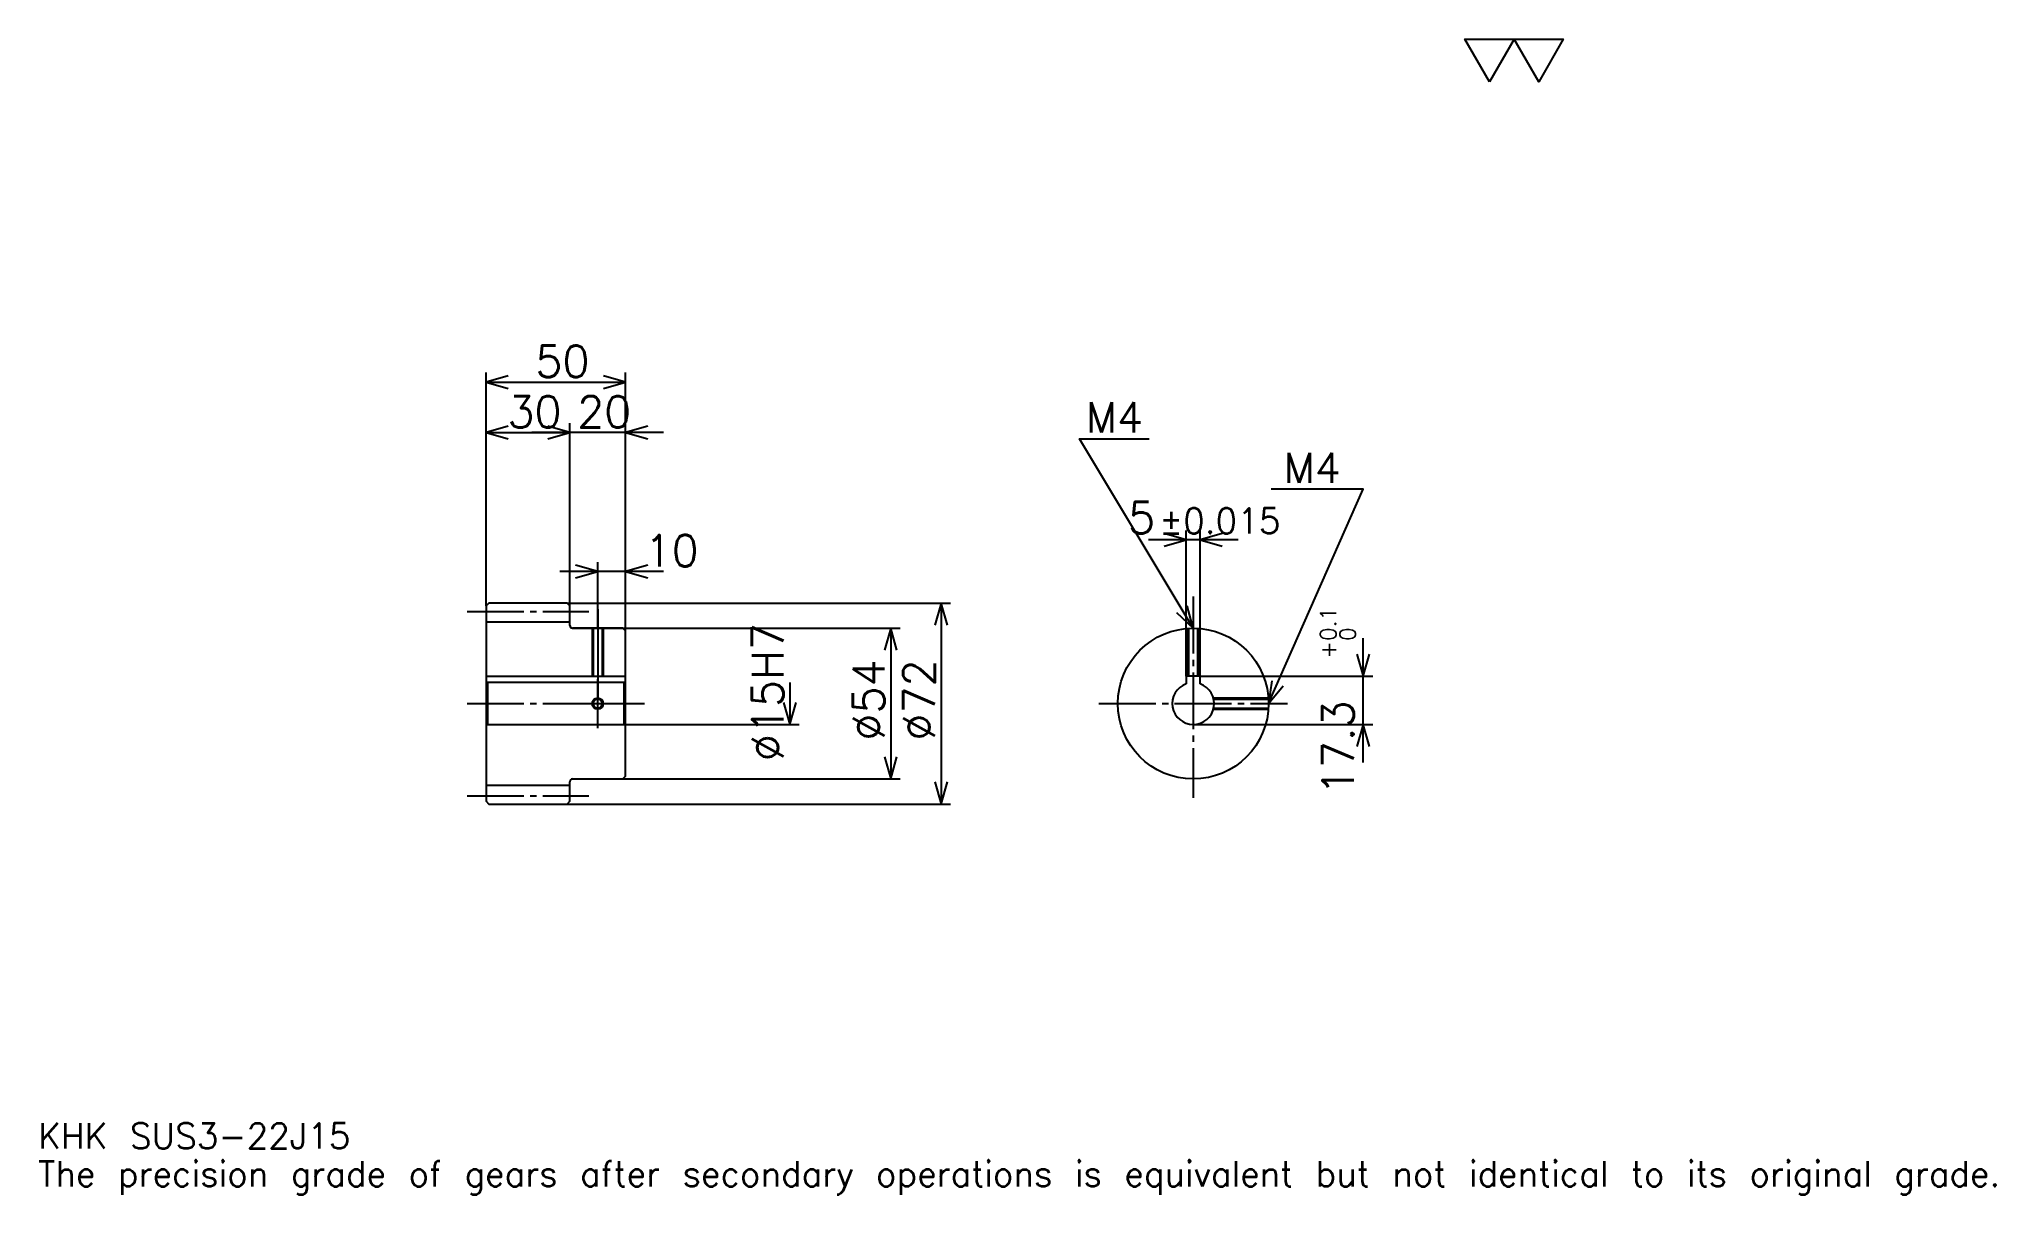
# Model space of a CAD drawing. Extents: x 23 to 724, y 8 to 422.
import ezdxf

# ---------------------------------------------------------------- set-up
doc = ezdxf.new("R2010")
doc.units = 0
doc.linetypes.add('DASHDOT', pattern=[27.130436, 20.347826, -2.26087, 2.26087, -2.26087])
doc.layers.get('0').update_dxf_attribs({"linetype": 'CONTINUOUS'})
doc.layers.add('DASHDOT', color=6, linetype='DASHDOT')
doc.styles.add('KANJI', font='TXT', dxfattribs={"bigfont": 'BIGFONT'})

msp = doc.modelspace()

# ---------------------------------------------------------------- linework, layer by layer
at = {"color": 5}
for p, q in [((183.130447, 220.260864), (183.130447, 302.782593)), ((233.130447, 220.260864), (233.130447, 302.782593)), ((183.130447, 299.391296), (233.130447, 299.391296)), ((183.130447, 281.304352), (213.130447, 281.304352)), ((246.695663, 281.304352), (199.565231, 281.304352)), ((213.130447, 220.260864), (213.130447, 284.695648)), ((433.978271, 194.060867), (433.978271, 246.304352)), ((438.978271, 194.060867), (438.978271, 246.304352)), ((452.543518, 242.91304), (420.413055, 242.91304)), ((246.695663, 231.565216), (209.565231, 231.565216)), ((223.130447, 220.260864), (223.130447, 234.956512)), ((183.130447, 219.260864), (183.130447, 220.260864)), ((212.130447, 220.260864), (233.130447, 220.260864)), ((213.130447, 219.260864), (213.130447, 220.260864)), ((223.130447, 211.260864), (223.130447, 220.260864)), ((223.130447, 211.260864), (223.130447, 220.260864)), ((233.130447, 220.260864), (349.565247, 220.260864)), ((233.130447, 210.260864), (233.130447, 220.260864)), ((346.17395, 220.260864), (346.17395, 148.260864)), ((214.130447, 211.260864), (233.130447, 211.260864)), ((233.130447, 211.260864), (331.478271, 211.260864)), ((328.086975, 211.260864), (328.086975, 157.260864)), ((497.391296, 163.195648), (497.391296, 207.626083)), ((291.913055, 191.760864), (291.913055, 176.760864)), ((438.978271, 194.060867), (500.782593, 194.060867)), ((233.130447, 176.760864), (295.304352, 176.760864)), ((436.478271, 176.760864), (500.782593, 176.760864)), ((214.130447, 157.260864), (233.130447, 157.260864)), ((233.130447, 157.260864), (331.478271, 157.260864)), ((212.130447, 148.260864), (233.130447, 148.260864)), ((233.130447, 148.260864), (349.565247, 148.260864))]:
    msp.add_line(p, q, dxfattribs=at)
at = {"color": 4}
for p, q in [((183.130447, 213.510864), (213.130447, 213.510864)), ((183.130447, 194.060867), (233.130447, 194.060867)), ((183.630447, 191.760864), (183.630447, 176.760864)), ((232.630447, 191.760864), (233.130447, 192.260864)), ((232.630447, 176.760864), (233.130447, 176.260864)), ((183.130447, 155.010864), (213.130447, 155.010864))]:
    msp.add_line(p, q, dxfattribs=at)
at = {"color": 7}
msp.add_lwpolyline([(542.608704, 406.956512), (533.791321, 422.23999), (569.060852, 422.23999), (560.243469, 406.956512), (551.426086, 422.23999), (542.608704, 406.956512)], dxfattribs=at)
at = {"color": 5}
for points in [[(191.043488, 301.652161), (183.130447, 299.391296), (191.043488, 297.130432)], [(225.217407, 297.130432), (233.130447, 299.391296), (225.217407, 301.652161)], [(191.043488, 283.565216), (183.130447, 281.304352), (191.043488, 279.043457)], [(205.217407, 279.043457), (213.130447, 281.304352), (205.217407, 283.565216)], [(205.217407, 279.043457), (213.130447, 281.304352), (205.217407, 283.565216)], [(241.043488, 283.565216), (233.130447, 281.304352), (241.043488, 279.043457)], [(436.478271, 211.260864), (395.782623, 279.086945), (420.652191, 279.086945)], [(463.478271, 184.260864), (497.391296, 261), (464.382629, 261)], [(426.065247, 240.652176), (433.978271, 242.91304), (426.065247, 245.173904)], [(446.891296, 245.173904), (438.978271, 242.91304), (446.891296, 240.652176)], [(215.217407, 229.304352), (223.130447, 231.565216), (215.217407, 233.82608)], [(241.043488, 233.82608), (233.130447, 231.565216), (241.043488, 229.304352)], [(348.434814, 212.347824), (346.17395, 220.260864), (343.913086, 212.347824)], [(430.468384, 216.883026), (436.478271, 211.260864), (434.345703, 219.209442)], [(330.347839, 203.347824), (328.086975, 211.260864), (325.826111, 203.347824)], [(495.130432, 201.973907), (497.391296, 194.060867), (499.652161, 201.973907)], [(464.608887, 192.412521), (463.478271, 184.260864), (468.744812, 190.584763)], [(289.652191, 184.673904), (291.913055, 176.760864), (294.17392, 184.673904)], [(499.652161, 168.847824), (497.391296, 176.760864), (495.130432, 168.847824)], [(325.826111, 165.173904), (328.086975, 157.260864), (330.347839, 165.173904)], [(343.913086, 156.173904), (346.17395, 148.260864), (348.434814, 156.173904)]]:
    msp.add_lwpolyline(points, dxfattribs=at)
at = {"color": 4}
for points in [[(213.130447, 212.260864), (213.130447, 219.260864), (212.130447, 220.260864), (184.130447, 220.260864), (183.130447, 219.260864), (183.130447, 176.260864)], [(214.130447, 157.260864), (232.130447, 157.260864), (233.130447, 158.260864), (233.130447, 210.260864), (232.130447, 211.260864), (214.130447, 211.260864)], [(221.130447, 211.260864), (221.130447, 194.060867)], [(221.510452, 211.260864), (221.510452, 194.060867)], [(224.750443, 211.260864), (224.750443, 194.060867)], [(225.130447, 211.260864), (225.130447, 194.060867)], [(434.478271, 194.060867), (434.478271, 211.186691)], [(434.858276, 194.060867), (434.858276, 211.212219)], [(438.098267, 194.060867), (438.098267, 211.212219)], [(438.478271, 194.060867), (438.478271, 211.186691)], [(183.130447, 176.260864), (183.630447, 176.760864), (232.630447, 176.760864), (232.630447, 191.760864), (183.630447, 191.760864), (183.130447, 192.260864)], [(438.978271, 191.33194), (438.978271, 194.060867), (433.978271, 194.060867), (433.978271, 191.33194)], [(443.706665, 186.260864), (463.404114, 186.260864)], [(443.801208, 185.880859), (463.429626, 185.880859)], [(443.801208, 182.640869), (463.429626, 182.640869)], [(183.130447, 176.260864), (183.130447, 149.260864), (184.130447, 148.260864), (212.130447, 148.260864), (213.130447, 149.260864), (213.130447, 156.260864)], [(443.706665, 182.260864), (463.404114, 182.260864)]]:
    msp.add_lwpolyline(points, dxfattribs=at)
for centre, radius in [((436.478271, 184.260864), 27), ((223.130447, 184.260864), 1.62)]:
    msp.add_circle(centre, radius, dxfattribs=at)
at = {"color": 7}
msp.add_circle((223.130447, 184.260864), 2, dxfattribs=at)
at = {"color": 4}
for centre, radius, start, end in [((214.130447, 212.260864), 1, 180, 270), ((436.478271, 184.260864), 7.5, 109.471220943, 70.528779057), ((214.130447, 156.260864), 1, 90, 180)]:
    msp.add_arc(centre, radius, start, end, dxfattribs=at)
at = {"layer": 'DASHDOT', "color": 7}
for p, q in [((436.478271, 222.565216), (436.478271, 150.478256)), ((176.347839, 217.260864), (219.913055, 217.260864)), ((223.130447, 211.260864), (223.130447, 184.260864)), ((176.347839, 184.260864), (239.913055, 184.260864)), ((402.695679, 184.260864), (470.260864, 184.260864)), ((176.347839, 151.260864), (219.913055, 151.260864))]:
    msp.add_line(p, q, dxfattribs=at)
for points in [[(223.130447, 218.043472), (223.130447, 187.278259)], [(223.130447, 175.478256), (223.130447, 193.043472)], [(214.347839, 184.260864), (231.913055, 184.260864)]]:
    msp.add_lwpolyline(points, dxfattribs=at)

# ---------------------------------------------------------------- texts
at = {"color": 7, "style": 'KANJI'}
for s, height, p in [('50', 11.304348, (200.782623, 301.199982)), ('30', 11.304348, (190.782623, 283.113037)), ('20', 11.304348, (215.782623, 283.113037)), ('M4', 10.852174, (398.043488, 281.347839)), ('M4', 10.852174, (468.904358, 263.260864)), ('5', 11.304348, (413.14386, 245.173904)), ('%%p0.015', 9.043478, (424.333771, 245.173904)), ('10', 11.304348, (239.913055, 233.373901)), ('KHK SUS3-22J15', 9.043478, (22.608696, 24.869566)), ('The precision grade of gears after secondary operations is equivalent but not identical to its original grade.', 9.043478, (22.608696, 11.304348))]:
    msp.add_text(s, height=height, dxfattribs=at).set_placement(p)
for s, height, p in [('%%c15H7', 11.304348, (289.652191, 163.630432)), ('0.1', 5.652174, (487.669556, 206.708252)), ('0', 5.652174, (494.678284, 206.708252)), ('+', 5.652174, (487.669556, 200.377808)), ('%%c54', 11.304348, (325.826111, 170.978256)), ('%%c72', 11.304348, (343.913086, 170.978256)), ('17.3', 11.304348, (494, 151.44812))]:
    msp.add_text(s, height=height, rotation=90, dxfattribs=at).set_placement(p)

doc.saveas('drawing.dxf')
